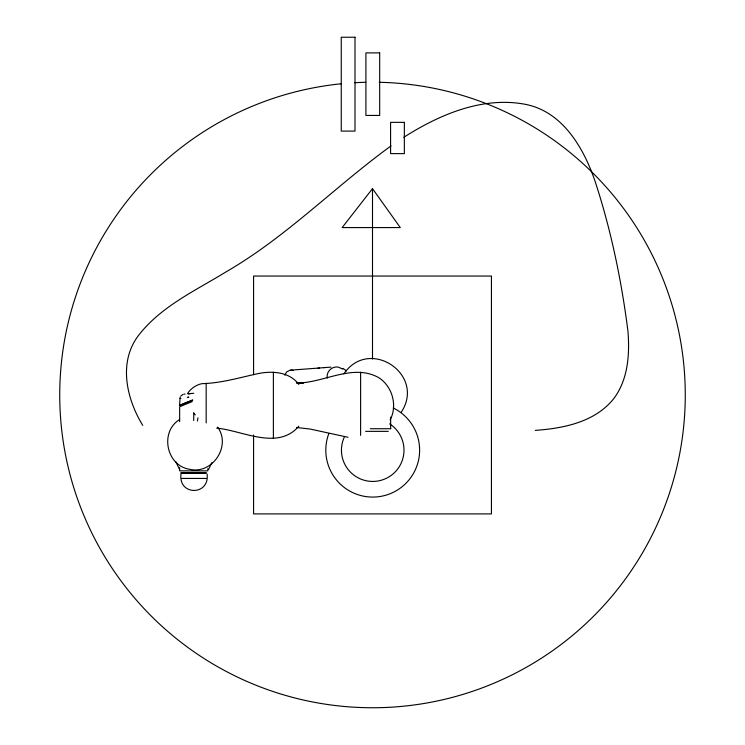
<?xml version="1.0" encoding="UTF-8"?>
<svg xmlns="http://www.w3.org/2000/svg" width="745" height="745" viewBox="0 0 745 745"><rect width="100%" height="100%" fill="white"/><g stroke="black" fill="none" stroke-linecap="round" stroke-linejoin="round"><path stroke-width="1.12" d="M207.082 473.988C210.006 495.9 178.064 495.9 180.988 473.988M197.397 421.046L197.956 417.861M284.813 375.247L286.574 371.969L289.926 370.237A35.704 15.179 90 0 1 292.245 370.237L293.437 370.572M180.169 397.001L179.526 405.28L192.461 399.99M208.498 469.546L211.85 462.626M390.147 419.854C397.718 405.625 392.382 386.581 378.981 377.799C352.916 362.936 323.824 383.135 296.557 383.079M401.266 412.218C426.112 374.502 369.213 336.479 343.864 373.86M372.5 188.643L342.151 227.579L400.298 227.579L372.5 188.643L372.5 359.043M187.852 393.043C191.139 388.266 196.205 384.876 201.876 383.666C220.52 383.228 238.474 377.929 256.578 373.943C271.161 370.61 289.097 371.382 298.82 384.411M298.82 426.177C277.801 450.93 242.19 430.349 216.683 428.133M180.839 395.995L183.093 394.338M179.601 419.565C159.514 431.7 166.284 465.727 189.491 469.248C212.278 474.882 231.555 446.022 217.633 427.127M391.041 145.899C335.054 186.52 286.359 237.003 226.145 271.804C195.553 290.634 161.125 306.232 138.635 335.306C118.045 362.033 126.454 398.78 142.733 425.367M403.734 137.331C439.122 114.823 481.633 96.431 524.378 104.142C562.605 111.033 583.866 148.18 595.311 181.976C611.096 230.27 621.442 280.399 627.905 330.743C629.767 353.651 628.314 378.544 614.383 397.811C595.916 421.894 563.89 428.394 535.264 430.368M192.769 400.167L180.495 405.122M183.559 403.883L185.16 403.241M181.082 404.88L179.387 405.559L180.486 405.122M192.238 401.564L179.647 406.761L179.647 421.679M188.113 397.262L188.83 397.141L187.423 397.374M180.085 398.547L180.886 398.417M319.586 367.993L290.811 370.144M323.637 367.648L330.994 367.145M318.022 368.132L325.286 367.499M184.099 394.124L185.086 394.031M187.982 393.779L193.756 393.276M188.047 393.872L190.217 393.677M370.302 428.729L390.808 428.729M365.637 431.355L388.285 431.355M180.821 472.889L206.626 472.889M181.091 473.047L205.797 473.047M181.529 478.439L206.542 478.439M296.557 427.509L310.209 429.064L348.008 437.268M296.78 382.781L302.479 383.135M301.231 383.023L303.476 383.219M342.979 368.384L346.527 370.87M342.728 369.101L338.435 367.164A53.566 22.76 -90 0 0 334.952 367.164C329.979 367.937 326.236 373.133 327.288 378.097M195.283 414.89L194.1 413.559M175.745 461.639L179.573 469.546M207.781 468.726L207.799 470.859L179.647 470.859L179.647 467.664M390.641 417.135L390.641 428.729M360.608 372.221L360.608 435.378M273.378 372.221L273.378 438.367M253.57 374.679L253.57 276.05L491.43 276.05L491.43 513.91L253.57 513.91L253.57 435.015M206.179 383.247L206.179 422.946M193.719 412.544L193.719 420.553M379.196 82.285A312.77 312.77 0 0 1 646.297 546.178A312.77 312.77 0 0 1 111.415 567.196A312.77 312.77 0 0 1 341.285 83.775M354.639 82.723A312.77 312.77 0 0 1 365.804 82.285M393.211 407.962A46.916 46.916 0 0 1 415.542 469.313A46.916 46.916 0 0 1 354.937 493.581A46.916 46.916 0 0 1 328.759 433.767M389.626 423.858A31.281 31.281 0 0 1 399.804 465.802A31.281 31.281 0 0 1 358.382 477.964A31.281 31.281 0 0 1 344.264 437.175M355.011 37.25L341.247 37.25L341.247 131.083L355.011 131.083L355.011 37.25M379.68 52.886L365.916 52.886L365.916 115.438L379.68 115.438L379.68 52.886M404.349 122.348L390.585 122.348L390.585 153.619L404.349 153.619L404.349 122.348"/></g></svg>
